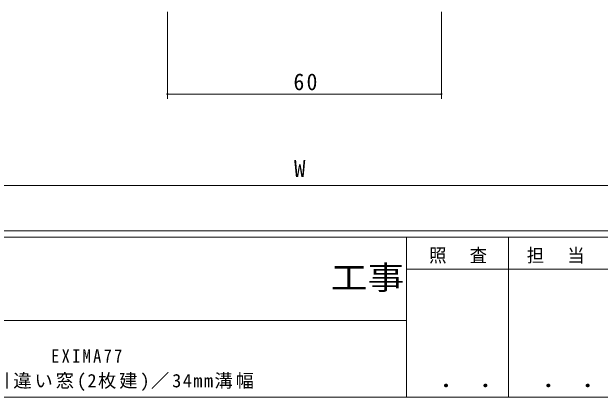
# Model space of a CAD drawing. Units: millimetres on the paper. Extents: x -420 to 373, y -297 to 267.
# Drawn here: x 11.1 to 140, y -297 to -212.7 of the extents above; entities that cross this region are included whole.
import ezdxf
from ezdxf.enums import TextEntityAlignment as Align

# ---------------------------------------------------------------- set-up
doc = ezdxf.new("R2010")
doc.units = ezdxf.units.MM
doc.layers.add('0-1_YKK_ZWAK', color=7, linetype='Continuous', lineweight=9)
doc.layers.add('0-4_YKK_D', color=6, linetype='Continuous', lineweight=9)
doc.layers.add('0-2_USER1', color=3, linetype='Continuous')
doc.styles.add('ＭＳ ゴシック', font='')
doc.styles.get('ＭＳ ゴシック').set_extended_font_data('MS Gothic')

msp = doc.modelspace()

# ---------------------------------------------------------------- linework, layer by layer
at = {"layer": '0-1_YKK_ZWAK'}
for p, q in [((352.3, -260.575), (-417.7, -260.575)), ((314.5, -261.975), (-417.7, -261.975)), ((97.5, -261.975), (97.5, -296.975)), ((119.9, -261.975), (119.9, -296.975)), ((165.684, -268.975), (97.5, -268.975)), ((-31.3, -280.175), (97.5, -280.175)), ((-417.7, -296.975), (314.5, -296.975))]:
    msp.add_line(p, q, dxfattribs=at)
at = {"layer": '0-4_YKK_D'}
for p, q in [((45.182, -212.688), (45.182, -231.688)), ((105.182, -212.688), (105.182, -231.688)), ((45.182, -230.688), (105.182, -230.688)), ((-97.818, -250.688), (248.182, -250.688))]:
    msp.add_line(p, q, dxfattribs=at)
for centre, start, end in [((45.182, -230.688), 0, 180), ((105.182, -230.688), 0, 180), ((45.182, -230.688), 180, 0), ((105.182, -230.688), 180, 0)]:
    msp.add_arc(centre, 0.106, start, end, dxfattribs=at)

# ---------------------------------------------------------------- texts
at = {"layer": '0-1_YKK_ZWAK', "color": 2, "style": 'ＭＳ ゴシック', "width": 1.15}
msp.add_text('工事', height=5.132, dxfattribs=at).set_placement((80.931, -274.932), align=Align.BOTTOM_LEFT)
at = {"layer": '0-1_YKK_ZWAK', "color": 3, "style": 'ＭＳ ゴシック', "width": 1.15}
for p in [(101.955, -295.921), (124.355, -295.921)]:
    msp.add_text(' ． ．', height=3.666, dxfattribs=at).set_placement(p, align=Align.BOTTOM_LEFT)
at = {"layer": '0-1_YKK_ZWAK', "char_height": 2.933, "attachment_point": 7, "style": 'ＭＳ ゴシック'}
for s, insert in [('\\T1.17;\\W0.95;照\\~\\~査', (102.489, -267.756)), ('\\T1.17;\\W0.95;担\\~\\~当', (123.855, -267.756))]:
    msp.add_mtext(s, dxfattribs=dict(at, insert=insert))
at = {"layer": '0-2_USER1', "color": 7, "char_height": 2.933, "attachment_point": 7, "style": 'ＭＳ ゴシック'}
for s, insert in [('\\T1.28;\\W0.9;EXIMA77\\~', (19.717, -289.424)), ('\\T1.16;つらいち枠\\~引違い窓(2枚建)／34mm溝幅\\~', (-18.723, -295.6))]:
    msp.add_mtext(s, dxfattribs=dict(at, insert=insert))
at = {"layer": '0-4_YKK_D', "color": 3, "style": 'ＭＳ ゴシック'}
msp.add_text('W', height=3.666, dxfattribs=at).set_placement((72.913, -249.888), align=Align.BOTTOM_LEFT)
at = {"layer": '0-4_YKK_D', "color": 3, "insert": (72.782, -229.888), "char_height": 3.666, "attachment_point": 7, "style": 'ＭＳ ゴシック'}
msp.add_mtext('\\T1.21;\\W0.95;60', dxfattribs=at)

doc.saveas('drawing.dxf')
